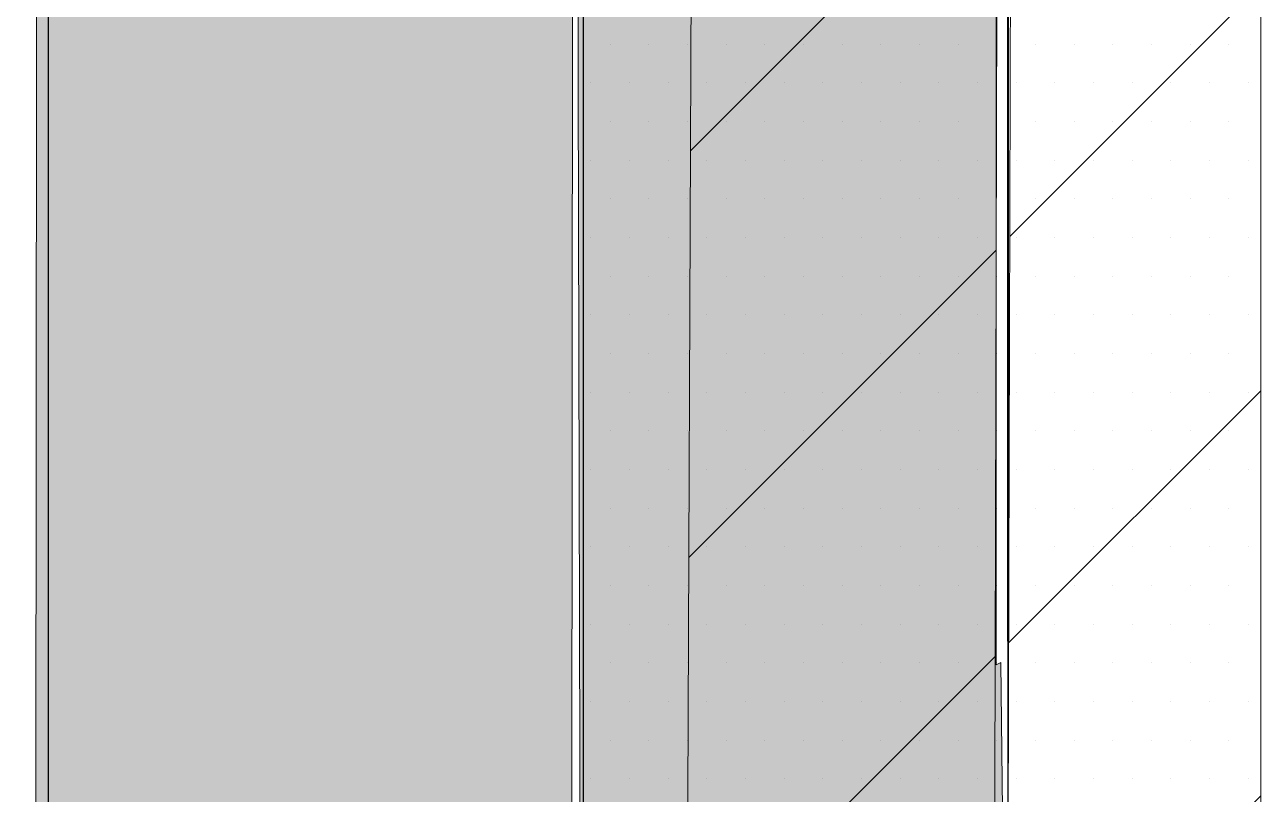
# Model space of a CAD drawing. Extents: x -1279 to 5791, y -3809 to 1769.
# Drawn here: x -668.5 to -625.26, y -2774.89 to -2748.03 of the extents above; entities that cross this region are included whole.
import ezdxf

# ---------------------------------------------------------------- set-up
doc = ezdxf.new("R2010")
doc.units = 0
doc.header["$MEASUREMENT"] = 0
for name, color, linetype, lineweight in [('.ATI-HATCH', 7, 'Continuous', 0), ('G-ANNO-TTLB', 7, 'Continuous', 0), ('Layer 12', 7, 'Continuous', 0), ('TYVEK', 7, 'Continuous', 0)]:
    doc.layers.add(name, color=color, linetype=linetype, lineweight=lineweight)
pattern_1 = [(45, (0, 0), (-7.071067, 7.07107), [])]

# ---------------------------------------------------------------- blocks, each defined once
blk = doc.blocks.new('Block_74')
at = {"layer": '.ATI-HATCH'}
for points, knots in [([(-634.164, -2797.622), (-634.164, -2797.622), (-634.164, -2769.558), (-634.164, -2769.558), (-634.164, -2769.558), (-634.177, -2664.619), (-634.177, -2664.619), (-634.177, -2664.619), (-649.005, -2655.929), (-649.005, -2655.929), (-649.005, -2655.929), (-649.004, -2805.979), (-649.004, -2805.979), (-649.004, -2805.979), (-644.452, -2803.416), (-644.452, -2803.416), (-644.452, -2803.416), (-634.164, -2797.622), (-634.164, -2797.622)], [0, 0, 0, 0, 1, 1, 1, 2, 2, 2, 3, 3, 3, 4, 4, 4, 5, 5, 5, 6, 6, 6, 6]), ([(-622.657, -2792.195), (-622.657, -2792.195), (-624.955, -2790.877), (-624.955, -2790.877), (-624.955, -2790.877), (-624.955, -2670.023), (-624.955, -2670.023), (-624.955, -2670.023), (-634.177, -2664.619), (-634.177, -2664.619), (-634.177, -2664.619), (-634.164, -2769.558), (-634.164, -2769.558), (-634.164, -2769.558), (-634.164, -2797.636), (-634.164, -2797.636)], [0, 0, 0, 0, 1, 1, 1, 2, 2, 2, 3, 3, 3, 4, 4, 4, 5, 5, 5, 5])]:
    blk.add_open_spline(points, degree=3, knots=knots, dxfattribs=at)
at = {"layer": '.ATI-HATCH', "color": 8, "lineweight": 0, "true_color": 0x808080}
for points in [[(-648.056, -2748.709), (-648.056, -2748.709), (-648.056, -2748.709), (-648.056, -2748.709)], [(-646.706, -2748.709), (-646.706, -2748.709), (-646.706, -2748.709), (-646.706, -2748.709)], [(-645.356, -2748.709), (-645.356, -2748.709), (-645.356, -2748.709), (-645.356, -2748.709)], [(-644.006, -2748.709), (-644.006, -2748.709), (-644.006, -2748.709), (-644.006, -2748.709)], [(-642.656, -2748.709), (-642.656, -2748.709), (-642.656, -2748.709), (-642.656, -2748.709)], [(-641.306, -2748.709), (-641.306, -2748.709), (-641.306, -2748.709), (-641.306, -2748.709)], [(-639.956, -2748.709), (-639.956, -2748.709), (-639.956, -2748.709), (-639.956, -2748.709)], [(-638.606, -2748.709), (-638.606, -2748.709), (-638.606, -2748.709), (-638.606, -2748.709)], [(-637.256, -2748.709), (-637.256, -2748.709), (-637.256, -2748.709), (-637.256, -2748.709)], [(-635.906, -2748.709), (-635.906, -2748.709), (-635.906, -2748.709), (-635.906, -2748.709)], [(-634.556, -2748.709), (-634.556, -2748.709), (-634.556, -2748.709), (-634.556, -2748.709)], [(-633.206, -2748.709), (-633.206, -2748.709), (-633.206, -2748.709), (-633.206, -2748.709)], [(-631.856, -2748.709), (-631.856, -2748.709), (-631.856, -2748.709), (-631.856, -2748.709)], [(-630.506, -2748.709), (-630.506, -2748.709), (-630.506, -2748.709), (-630.506, -2748.709)], [(-629.156, -2748.709), (-629.156, -2748.709), (-629.156, -2748.709), (-629.156, -2748.709)], [(-627.806, -2748.709), (-627.806, -2748.709), (-627.806, -2748.709), (-627.806, -2748.709)], [(-626.456, -2748.709), (-626.456, -2748.709), (-626.456, -2748.709), (-626.456, -2748.709)], [(-648.731, -2750.059), (-648.731, -2750.059), (-648.731, -2750.059), (-648.731, -2750.059)], [(-647.381, -2750.059), (-647.381, -2750.059), (-647.381, -2750.059), (-647.381, -2750.059)], [(-646.031, -2750.059), (-646.031, -2750.059), (-646.031, -2750.059), (-646.031, -2750.059)], [(-644.681, -2750.059), (-644.681, -2750.059), (-644.681, -2750.059), (-644.681, -2750.059)], [(-643.331, -2750.059), (-643.331, -2750.059), (-643.331, -2750.059), (-643.331, -2750.059)], [(-641.981, -2750.059), (-641.981, -2750.059), (-641.981, -2750.059), (-641.981, -2750.059)], [(-640.631, -2750.059), (-640.631, -2750.059), (-640.631, -2750.059), (-640.631, -2750.059)], [(-639.281, -2750.059), (-639.281, -2750.059), (-639.281, -2750.059), (-639.281, -2750.059)], [(-637.931, -2750.059), (-637.931, -2750.059), (-637.931, -2750.059), (-637.931, -2750.059)], [(-636.581, -2750.059), (-636.581, -2750.059), (-636.581, -2750.059), (-636.581, -2750.059)], [(-635.231, -2750.059), (-635.231, -2750.059), (-635.231, -2750.059), (-635.231, -2750.059)], [(-633.881, -2750.059), (-633.881, -2750.059), (-633.881, -2750.059), (-633.881, -2750.059)], [(-632.531, -2750.059), (-632.531, -2750.059), (-632.531, -2750.059), (-632.531, -2750.059)], [(-631.181, -2750.059), (-631.181, -2750.059), (-631.181, -2750.059), (-631.181, -2750.059)], [(-629.831, -2750.059), (-629.831, -2750.059), (-629.831, -2750.059), (-629.831, -2750.059)], [(-628.481, -2750.059), (-628.481, -2750.059), (-628.481, -2750.059), (-628.481, -2750.059)], [(-627.131, -2750.059), (-627.131, -2750.059), (-627.131, -2750.059), (-627.131, -2750.059)], [(-625.781, -2750.059), (-625.781, -2750.059), (-625.781, -2750.059), (-625.781, -2750.059)], [(-648.056, -2751.409), (-648.056, -2751.409), (-648.056, -2751.409), (-648.056, -2751.409)], [(-646.706, -2751.409), (-646.706, -2751.409), (-646.706, -2751.409), (-646.706, -2751.409)], [(-645.356, -2751.409), (-645.356, -2751.409), (-645.356, -2751.409), (-645.356, -2751.409)], [(-644.006, -2751.409), (-644.006, -2751.409), (-644.006, -2751.409), (-644.006, -2751.409)], [(-642.656, -2751.409), (-642.656, -2751.409), (-642.656, -2751.409), (-642.656, -2751.409)], [(-641.306, -2751.409), (-641.306, -2751.409), (-641.306, -2751.409), (-641.306, -2751.409)], [(-639.956, -2751.409), (-639.956, -2751.409), (-639.956, -2751.409), (-639.956, -2751.409)], [(-638.606, -2751.409), (-638.606, -2751.409), (-638.606, -2751.409), (-638.606, -2751.409)], [(-637.256, -2751.409), (-637.256, -2751.409), (-637.256, -2751.409), (-637.256, -2751.409)], [(-635.906, -2751.409), (-635.906, -2751.409), (-635.906, -2751.409), (-635.906, -2751.409)], [(-634.556, -2751.409), (-634.556, -2751.409), (-634.556, -2751.409), (-634.556, -2751.409)], [(-633.206, -2751.409), (-633.206, -2751.409), (-633.206, -2751.409), (-633.206, -2751.409)], [(-631.856, -2751.409), (-631.856, -2751.409), (-631.856, -2751.409), (-631.856, -2751.409)], [(-630.506, -2751.409), (-630.506, -2751.409), (-630.506, -2751.409), (-630.506, -2751.409)], [(-629.156, -2751.409), (-629.156, -2751.409), (-629.156, -2751.409), (-629.156, -2751.409)], [(-627.806, -2751.409), (-627.806, -2751.409), (-627.806, -2751.409), (-627.806, -2751.409)], [(-626.456, -2751.409), (-626.456, -2751.409), (-626.456, -2751.409), (-626.456, -2751.409)], [(-648.731, -2752.759), (-648.731, -2752.759), (-648.731, -2752.759), (-648.731, -2752.759)], [(-647.381, -2752.759), (-647.381, -2752.759), (-647.381, -2752.759), (-647.381, -2752.759)], [(-646.031, -2752.759), (-646.031, -2752.759), (-646.031, -2752.759), (-646.031, -2752.759)], [(-644.681, -2752.759), (-644.681, -2752.759), (-644.681, -2752.759), (-644.681, -2752.759)], [(-643.331, -2752.759), (-643.331, -2752.759), (-643.331, -2752.759), (-643.331, -2752.759)], [(-641.981, -2752.759), (-641.981, -2752.759), (-641.981, -2752.759), (-641.981, -2752.759)], [(-640.631, -2752.759), (-640.631, -2752.759), (-640.631, -2752.759), (-640.631, -2752.759)], [(-639.281, -2752.759), (-639.281, -2752.759), (-639.281, -2752.759), (-639.281, -2752.759)], [(-637.931, -2752.759), (-637.931, -2752.759), (-637.931, -2752.759), (-637.931, -2752.759)], [(-636.581, -2752.759), (-636.581, -2752.759), (-636.581, -2752.759), (-636.581, -2752.759)], [(-635.231, -2752.759), (-635.231, -2752.759), (-635.231, -2752.759), (-635.231, -2752.759)], [(-633.881, -2752.759), (-633.881, -2752.759), (-633.881, -2752.759), (-633.881, -2752.759)], [(-632.531, -2752.759), (-632.531, -2752.759), (-632.531, -2752.759), (-632.531, -2752.759)], [(-631.181, -2752.759), (-631.181, -2752.759), (-631.181, -2752.759), (-631.181, -2752.759)], [(-629.831, -2752.759), (-629.831, -2752.759), (-629.831, -2752.759), (-629.831, -2752.759)], [(-628.481, -2752.759), (-628.481, -2752.759), (-628.481, -2752.759), (-628.481, -2752.759)], [(-627.131, -2752.759), (-627.131, -2752.759), (-627.131, -2752.759), (-627.131, -2752.759)], [(-625.781, -2752.759), (-625.781, -2752.759), (-625.781, -2752.759), (-625.781, -2752.759)], [(-648.056, -2754.109), (-648.056, -2754.109), (-648.056, -2754.109), (-648.056, -2754.109)], [(-646.706, -2754.109), (-646.706, -2754.109), (-646.706, -2754.109), (-646.706, -2754.109)], [(-645.356, -2754.109), (-645.356, -2754.109), (-645.356, -2754.109), (-645.356, -2754.109)], [(-644.006, -2754.109), (-644.006, -2754.109), (-644.006, -2754.109), (-644.006, -2754.109)], [(-642.656, -2754.109), (-642.656, -2754.109), (-642.656, -2754.109), (-642.656, -2754.109)], [(-641.306, -2754.109), (-641.306, -2754.109), (-641.306, -2754.109), (-641.306, -2754.109)], [(-639.956, -2754.109), (-639.956, -2754.109), (-639.956, -2754.109), (-639.956, -2754.109)], [(-638.606, -2754.109), (-638.606, -2754.109), (-638.606, -2754.109), (-638.606, -2754.109)], [(-637.256, -2754.109), (-637.256, -2754.109), (-637.256, -2754.109), (-637.256, -2754.109)], [(-635.906, -2754.109), (-635.906, -2754.109), (-635.906, -2754.109), (-635.906, -2754.109)], [(-634.556, -2754.109), (-634.556, -2754.109), (-634.556, -2754.109), (-634.556, -2754.109)], [(-633.206, -2754.109), (-633.206, -2754.109), (-633.206, -2754.109), (-633.206, -2754.109)], [(-631.856, -2754.109), (-631.856, -2754.109), (-631.856, -2754.109), (-631.856, -2754.109)], [(-630.506, -2754.109), (-630.506, -2754.109), (-630.506, -2754.109), (-630.506, -2754.109)], [(-629.156, -2754.109), (-629.156, -2754.109), (-629.156, -2754.109), (-629.156, -2754.109)], [(-627.806, -2754.109), (-627.806, -2754.109), (-627.806, -2754.109), (-627.806, -2754.109)], [(-626.456, -2754.109), (-626.456, -2754.109), (-626.456, -2754.109), (-626.456, -2754.109)], [(-648.731, -2755.459), (-648.731, -2755.459), (-648.731, -2755.459), (-648.731, -2755.459)], [(-647.381, -2755.459), (-647.381, -2755.459), (-647.381, -2755.459), (-647.381, -2755.459)], [(-646.031, -2755.459), (-646.031, -2755.459), (-646.031, -2755.459), (-646.031, -2755.459)], [(-644.681, -2755.459), (-644.681, -2755.459), (-644.681, -2755.459), (-644.681, -2755.459)], [(-643.331, -2755.459), (-643.331, -2755.459), (-643.331, -2755.459), (-643.331, -2755.459)], [(-641.981, -2755.459), (-641.981, -2755.459), (-641.981, -2755.459), (-641.981, -2755.459)], [(-640.631, -2755.459), (-640.631, -2755.459), (-640.631, -2755.459), (-640.631, -2755.459)], [(-639.281, -2755.459), (-639.281, -2755.459), (-639.281, -2755.459), (-639.281, -2755.459)], [(-637.931, -2755.459), (-637.931, -2755.459), (-637.931, -2755.459), (-637.931, -2755.459)], [(-636.581, -2755.459), (-636.581, -2755.459), (-636.581, -2755.459), (-636.581, -2755.459)], [(-635.231, -2755.459), (-635.231, -2755.459), (-635.231, -2755.459), (-635.231, -2755.459)], [(-633.881, -2755.459), (-633.881, -2755.459), (-633.881, -2755.459), (-633.881, -2755.459)], [(-632.531, -2755.459), (-632.531, -2755.459), (-632.531, -2755.459), (-632.531, -2755.459)], [(-631.181, -2755.459), (-631.181, -2755.459), (-631.181, -2755.459), (-631.181, -2755.459)], [(-629.831, -2755.459), (-629.831, -2755.459), (-629.831, -2755.459), (-629.831, -2755.459)], [(-628.481, -2755.459), (-628.481, -2755.459), (-628.481, -2755.459), (-628.481, -2755.459)], [(-627.131, -2755.459), (-627.131, -2755.459), (-627.131, -2755.459), (-627.131, -2755.459)], [(-625.781, -2755.459), (-625.781, -2755.459), (-625.781, -2755.459), (-625.781, -2755.459)], [(-648.056, -2756.809), (-648.056, -2756.809), (-648.056, -2756.809), (-648.056, -2756.809)], [(-646.706, -2756.809), (-646.706, -2756.809), (-646.706, -2756.809), (-646.706, -2756.809)], [(-645.356, -2756.809), (-645.356, -2756.809), (-645.356, -2756.809), (-645.356, -2756.809)], [(-644.006, -2756.809), (-644.006, -2756.809), (-644.006, -2756.809), (-644.006, -2756.809)], [(-642.656, -2756.809), (-642.656, -2756.809), (-642.656, -2756.809), (-642.656, -2756.809)], [(-641.306, -2756.809), (-641.306, -2756.809), (-641.306, -2756.809), (-641.306, -2756.809)], [(-639.956, -2756.809), (-639.956, -2756.809), (-639.956, -2756.809), (-639.956, -2756.809)], [(-638.606, -2756.809), (-638.606, -2756.809), (-638.606, -2756.809), (-638.606, -2756.809)], [(-637.256, -2756.809), (-637.256, -2756.809), (-637.256, -2756.809), (-637.256, -2756.809)], [(-635.906, -2756.809), (-635.906, -2756.809), (-635.906, -2756.809), (-635.906, -2756.809)], [(-634.556, -2756.809), (-634.556, -2756.809), (-634.556, -2756.809), (-634.556, -2756.809)], [(-633.206, -2756.809), (-633.206, -2756.809), (-633.206, -2756.809), (-633.206, -2756.809)], [(-631.856, -2756.809), (-631.856, -2756.809), (-631.856, -2756.809), (-631.856, -2756.809)], [(-630.506, -2756.809), (-630.506, -2756.809), (-630.506, -2756.809), (-630.506, -2756.809)], [(-629.156, -2756.809), (-629.156, -2756.809), (-629.156, -2756.809), (-629.156, -2756.809)], [(-627.806, -2756.809), (-627.806, -2756.809), (-627.806, -2756.809), (-627.806, -2756.809)], [(-626.456, -2756.809), (-626.456, -2756.809), (-626.456, -2756.809), (-626.456, -2756.809)], [(-648.731, -2758.159), (-648.731, -2758.159), (-648.731, -2758.159), (-648.731, -2758.159)], [(-647.381, -2758.159), (-647.381, -2758.159), (-647.381, -2758.159), (-647.381, -2758.159)], [(-646.031, -2758.159), (-646.031, -2758.159), (-646.031, -2758.159), (-646.031, -2758.159)], [(-644.681, -2758.159), (-644.681, -2758.159), (-644.681, -2758.159), (-644.681, -2758.159)], [(-643.331, -2758.159), (-643.331, -2758.159), (-643.331, -2758.159), (-643.331, -2758.159)], [(-641.981, -2758.159), (-641.981, -2758.159), (-641.981, -2758.159), (-641.981, -2758.159)], [(-640.631, -2758.159), (-640.631, -2758.159), (-640.631, -2758.159), (-640.631, -2758.159)], [(-639.281, -2758.159), (-639.281, -2758.159), (-639.281, -2758.159), (-639.281, -2758.159)], [(-637.931, -2758.159), (-637.931, -2758.159), (-637.931, -2758.159), (-637.931, -2758.159)], [(-636.581, -2758.159), (-636.581, -2758.159), (-636.581, -2758.159), (-636.581, -2758.159)], [(-635.231, -2758.159), (-635.231, -2758.159), (-635.231, -2758.159), (-635.231, -2758.159)], [(-633.881, -2758.159), (-633.881, -2758.159), (-633.881, -2758.159), (-633.881, -2758.159)], [(-632.531, -2758.159), (-632.531, -2758.159), (-632.531, -2758.159), (-632.531, -2758.159)], [(-631.181, -2758.159), (-631.181, -2758.159), (-631.181, -2758.159), (-631.181, -2758.159)], [(-629.831, -2758.159), (-629.831, -2758.159), (-629.831, -2758.159), (-629.831, -2758.159)], [(-628.481, -2758.159), (-628.481, -2758.159), (-628.481, -2758.159), (-628.481, -2758.159)], [(-627.131, -2758.159), (-627.131, -2758.159), (-627.131, -2758.159), (-627.131, -2758.159)], [(-625.781, -2758.159), (-625.781, -2758.159), (-625.781, -2758.159), (-625.781, -2758.159)], [(-648.056, -2759.509), (-648.056, -2759.509), (-648.056, -2759.509), (-648.056, -2759.509)], [(-646.706, -2759.509), (-646.706, -2759.509), (-646.706, -2759.509), (-646.706, -2759.509)], [(-645.356, -2759.509), (-645.356, -2759.509), (-645.356, -2759.509), (-645.356, -2759.509)], [(-644.006, -2759.509), (-644.006, -2759.509), (-644.006, -2759.509), (-644.006, -2759.509)], [(-642.656, -2759.509), (-642.656, -2759.509), (-642.656, -2759.509), (-642.656, -2759.509)], [(-641.306, -2759.509), (-641.306, -2759.509), (-641.306, -2759.509), (-641.306, -2759.509)], [(-639.956, -2759.509), (-639.956, -2759.509), (-639.956, -2759.509), (-639.956, -2759.509)], [(-638.606, -2759.509), (-638.606, -2759.509), (-638.606, -2759.509), (-638.606, -2759.509)], [(-637.256, -2759.509), (-637.256, -2759.509), (-637.256, -2759.509), (-637.256, -2759.509)], [(-635.906, -2759.509), (-635.906, -2759.509), (-635.906, -2759.509), (-635.906, -2759.509)], [(-634.556, -2759.509), (-634.556, -2759.509), (-634.556, -2759.509), (-634.556, -2759.509)], [(-633.206, -2759.509), (-633.206, -2759.509), (-633.206, -2759.509), (-633.206, -2759.509)], [(-631.856, -2759.509), (-631.856, -2759.509), (-631.856, -2759.509), (-631.856, -2759.509)], [(-630.506, -2759.509), (-630.506, -2759.509), (-630.506, -2759.509), (-630.506, -2759.509)], [(-629.156, -2759.509), (-629.156, -2759.509), (-629.156, -2759.509), (-629.156, -2759.509)], [(-627.806, -2759.509), (-627.806, -2759.509), (-627.806, -2759.509), (-627.806, -2759.509)], [(-626.456, -2759.509), (-626.456, -2759.509), (-626.456, -2759.509), (-626.456, -2759.509)], [(-648.731, -2760.859), (-648.731, -2760.859), (-648.731, -2760.859), (-648.731, -2760.859)], [(-647.381, -2760.859), (-647.381, -2760.859), (-647.381, -2760.859), (-647.381, -2760.859)], [(-646.031, -2760.859), (-646.031, -2760.859), (-646.031, -2760.859), (-646.031, -2760.859)], [(-644.681, -2760.859), (-644.681, -2760.859), (-644.681, -2760.859), (-644.681, -2760.859)], [(-643.331, -2760.859), (-643.331, -2760.859), (-643.331, -2760.859), (-643.331, -2760.859)], [(-641.981, -2760.859), (-641.981, -2760.859), (-641.981, -2760.859), (-641.981, -2760.859)], [(-640.631, -2760.859), (-640.631, -2760.859), (-640.631, -2760.859), (-640.631, -2760.859)], [(-639.281, -2760.859), (-639.281, -2760.859), (-639.281, -2760.859), (-639.281, -2760.859)], [(-637.931, -2760.859), (-637.931, -2760.859), (-637.931, -2760.859), (-637.931, -2760.859)], [(-636.581, -2760.859), (-636.581, -2760.859), (-636.581, -2760.859), (-636.581, -2760.859)], [(-635.231, -2760.859), (-635.231, -2760.859), (-635.231, -2760.859), (-635.231, -2760.859)], [(-633.881, -2760.859), (-633.881, -2760.859), (-633.881, -2760.859), (-633.881, -2760.859)], [(-632.531, -2760.859), (-632.531, -2760.859), (-632.531, -2760.859), (-632.531, -2760.859)], [(-631.181, -2760.859), (-631.181, -2760.859), (-631.181, -2760.859), (-631.181, -2760.859)], [(-629.831, -2760.859), (-629.831, -2760.859), (-629.831, -2760.859), (-629.831, -2760.859)], [(-628.481, -2760.859), (-628.481, -2760.859), (-628.481, -2760.859), (-628.481, -2760.859)], [(-627.131, -2760.859), (-627.131, -2760.859), (-627.131, -2760.859), (-627.131, -2760.859)], [(-625.781, -2760.859), (-625.781, -2760.859), (-625.781, -2760.859), (-625.781, -2760.859)], [(-648.056, -2762.209), (-648.056, -2762.209), (-648.056, -2762.209), (-648.056, -2762.209)], [(-646.706, -2762.209), (-646.706, -2762.209), (-646.706, -2762.209), (-646.706, -2762.209)], [(-645.356, -2762.209), (-645.356, -2762.209), (-645.356, -2762.209), (-645.356, -2762.209)], [(-644.006, -2762.209), (-644.006, -2762.209), (-644.006, -2762.209), (-644.006, -2762.209)], [(-642.656, -2762.209), (-642.656, -2762.209), (-642.656, -2762.209), (-642.656, -2762.209)], [(-641.306, -2762.209), (-641.306, -2762.209), (-641.306, -2762.209), (-641.306, -2762.209)], [(-639.956, -2762.209), (-639.956, -2762.209), (-639.956, -2762.209), (-639.956, -2762.209)], [(-638.606, -2762.209), (-638.606, -2762.209), (-638.606, -2762.209), (-638.606, -2762.209)], [(-637.256, -2762.209), (-637.256, -2762.209), (-637.256, -2762.209), (-637.256, -2762.209)], [(-635.906, -2762.209), (-635.906, -2762.209), (-635.906, -2762.209), (-635.906, -2762.209)], [(-634.556, -2762.209), (-634.556, -2762.209), (-634.556, -2762.209), (-634.556, -2762.209)], [(-633.206, -2762.209), (-633.206, -2762.209), (-633.206, -2762.209), (-633.206, -2762.209)], [(-631.856, -2762.209), (-631.856, -2762.209), (-631.856, -2762.209), (-631.856, -2762.209)], [(-630.506, -2762.209), (-630.506, -2762.209), (-630.506, -2762.209), (-630.506, -2762.209)], [(-629.156, -2762.209), (-629.156, -2762.209), (-629.156, -2762.209), (-629.156, -2762.209)], [(-627.806, -2762.209), (-627.806, -2762.209), (-627.806, -2762.209), (-627.806, -2762.209)], [(-626.456, -2762.209), (-626.456, -2762.209), (-626.456, -2762.209), (-626.456, -2762.209)], [(-648.731, -2763.559), (-648.731, -2763.559), (-648.731, -2763.559), (-648.731, -2763.559)], [(-647.381, -2763.559), (-647.381, -2763.559), (-647.381, -2763.559), (-647.381, -2763.559)], [(-646.031, -2763.559), (-646.031, -2763.559), (-646.031, -2763.559), (-646.031, -2763.559)], [(-644.681, -2763.559), (-644.681, -2763.559), (-644.681, -2763.559), (-644.681, -2763.559)], [(-643.331, -2763.559), (-643.331, -2763.559), (-643.331, -2763.559), (-643.331, -2763.559)], [(-641.981, -2763.559), (-641.981, -2763.559), (-641.981, -2763.559), (-641.981, -2763.559)], [(-640.631, -2763.559), (-640.631, -2763.559), (-640.631, -2763.559), (-640.631, -2763.559)], [(-639.281, -2763.559), (-639.281, -2763.559), (-639.281, -2763.559), (-639.281, -2763.559)], [(-637.931, -2763.559), (-637.931, -2763.559), (-637.931, -2763.559), (-637.931, -2763.559)], [(-636.581, -2763.559), (-636.581, -2763.559), (-636.581, -2763.559), (-636.581, -2763.559)], [(-635.231, -2763.559), (-635.231, -2763.559), (-635.231, -2763.559), (-635.231, -2763.559)], [(-633.881, -2763.559), (-633.881, -2763.559), (-633.881, -2763.559), (-633.881, -2763.559)], [(-632.531, -2763.559), (-632.531, -2763.559), (-632.531, -2763.559), (-632.531, -2763.559)], [(-631.181, -2763.559), (-631.181, -2763.559), (-631.181, -2763.559), (-631.181, -2763.559)], [(-629.831, -2763.559), (-629.831, -2763.559), (-629.831, -2763.559), (-629.831, -2763.559)], [(-628.481, -2763.559), (-628.481, -2763.559), (-628.481, -2763.559), (-628.481, -2763.559)], [(-627.131, -2763.559), (-627.131, -2763.559), (-627.131, -2763.559), (-627.131, -2763.559)], [(-625.781, -2763.559), (-625.781, -2763.559), (-625.781, -2763.559), (-625.781, -2763.559)], [(-648.056, -2764.909), (-648.056, -2764.909), (-648.056, -2764.909), (-648.056, -2764.909)], [(-646.706, -2764.909), (-646.706, -2764.909), (-646.706, -2764.909), (-646.706, -2764.909)], [(-645.356, -2764.909), (-645.356, -2764.909), (-645.356, -2764.909), (-645.356, -2764.909)], [(-644.006, -2764.909), (-644.006, -2764.909), (-644.006, -2764.909), (-644.006, -2764.909)], [(-642.656, -2764.909), (-642.656, -2764.909), (-642.656, -2764.909), (-642.656, -2764.909)], [(-641.306, -2764.909), (-641.306, -2764.909), (-641.306, -2764.909), (-641.306, -2764.909)], [(-639.956, -2764.909), (-639.956, -2764.909), (-639.956, -2764.909), (-639.956, -2764.909)], [(-638.606, -2764.909), (-638.606, -2764.909), (-638.606, -2764.909), (-638.606, -2764.909)], [(-637.256, -2764.909), (-637.256, -2764.909), (-637.256, -2764.909), (-637.256, -2764.909)], [(-635.906, -2764.909), (-635.906, -2764.909), (-635.906, -2764.909), (-635.906, -2764.909)], [(-634.556, -2764.909), (-634.556, -2764.909), (-634.556, -2764.909), (-634.556, -2764.909)], [(-633.206, -2764.909), (-633.206, -2764.909), (-633.206, -2764.909), (-633.206, -2764.909)], [(-631.856, -2764.909), (-631.856, -2764.909), (-631.856, -2764.909), (-631.856, -2764.909)], [(-630.506, -2764.909), (-630.506, -2764.909), (-630.506, -2764.909), (-630.506, -2764.909)], [(-629.156, -2764.909), (-629.156, -2764.909), (-629.156, -2764.909), (-629.156, -2764.909)], [(-627.806, -2764.909), (-627.806, -2764.909), (-627.806, -2764.909), (-627.806, -2764.909)], [(-626.456, -2764.909), (-626.456, -2764.909), (-626.456, -2764.909), (-626.456, -2764.909)], [(-648.731, -2766.259), (-648.731, -2766.259), (-648.731, -2766.259), (-648.731, -2766.259)], [(-647.381, -2766.259), (-647.381, -2766.259), (-647.381, -2766.259), (-647.381, -2766.259)], [(-646.031, -2766.259), (-646.031, -2766.259), (-646.031, -2766.259), (-646.031, -2766.259)], [(-644.681, -2766.259), (-644.681, -2766.259), (-644.681, -2766.259), (-644.681, -2766.259)], [(-643.331, -2766.259), (-643.331, -2766.259), (-643.331, -2766.259), (-643.331, -2766.259)], [(-641.981, -2766.259), (-641.981, -2766.259), (-641.981, -2766.259), (-641.981, -2766.259)], [(-640.631, -2766.259), (-640.631, -2766.259), (-640.631, -2766.259), (-640.631, -2766.259)], [(-639.281, -2766.259), (-639.281, -2766.259), (-639.281, -2766.259), (-639.281, -2766.259)], [(-637.931, -2766.259), (-637.931, -2766.259), (-637.931, -2766.259), (-637.931, -2766.259)], [(-636.581, -2766.259), (-636.581, -2766.259), (-636.581, -2766.259), (-636.581, -2766.259)], [(-635.231, -2766.259), (-635.231, -2766.259), (-635.231, -2766.259), (-635.231, -2766.259)], [(-633.881, -2766.259), (-633.881, -2766.259), (-633.881, -2766.259), (-633.881, -2766.259)], [(-632.531, -2766.259), (-632.531, -2766.259), (-632.531, -2766.259), (-632.531, -2766.259)], [(-631.181, -2766.259), (-631.181, -2766.259), (-631.181, -2766.259), (-631.181, -2766.259)], [(-629.831, -2766.259), (-629.831, -2766.259), (-629.831, -2766.259), (-629.831, -2766.259)], [(-628.481, -2766.259), (-628.481, -2766.259), (-628.481, -2766.259), (-628.481, -2766.259)], [(-627.131, -2766.259), (-627.131, -2766.259), (-627.131, -2766.259), (-627.131, -2766.259)], [(-625.781, -2766.259), (-625.781, -2766.259), (-625.781, -2766.259), (-625.781, -2766.259)], [(-648.056, -2767.609), (-648.056, -2767.609), (-648.056, -2767.609), (-648.056, -2767.609)], [(-646.706, -2767.609), (-646.706, -2767.609), (-646.706, -2767.609), (-646.706, -2767.609)], [(-645.356, -2767.609), (-645.356, -2767.609), (-645.356, -2767.609), (-645.356, -2767.609)], [(-644.006, -2767.609), (-644.006, -2767.609), (-644.006, -2767.609), (-644.006, -2767.609)], [(-642.656, -2767.609), (-642.656, -2767.609), (-642.656, -2767.609), (-642.656, -2767.609)], [(-641.306, -2767.609), (-641.306, -2767.609), (-641.306, -2767.609), (-641.306, -2767.609)], [(-639.956, -2767.609), (-639.956, -2767.609), (-639.956, -2767.609), (-639.956, -2767.609)], [(-638.606, -2767.609), (-638.606, -2767.609), (-638.606, -2767.609), (-638.606, -2767.609)], [(-637.256, -2767.609), (-637.256, -2767.609), (-637.256, -2767.609), (-637.256, -2767.609)], [(-635.906, -2767.609), (-635.906, -2767.609), (-635.906, -2767.609), (-635.906, -2767.609)], [(-634.556, -2767.609), (-634.556, -2767.609), (-634.556, -2767.609), (-634.556, -2767.609)], [(-633.206, -2767.609), (-633.206, -2767.609), (-633.206, -2767.609), (-633.206, -2767.609)], [(-631.856, -2767.609), (-631.856, -2767.609), (-631.856, -2767.609), (-631.856, -2767.609)], [(-630.506, -2767.609), (-630.506, -2767.609), (-630.506, -2767.609), (-630.506, -2767.609)], [(-629.156, -2767.609), (-629.156, -2767.609), (-629.156, -2767.609), (-629.156, -2767.609)], [(-627.806, -2767.609), (-627.806, -2767.609), (-627.806, -2767.609), (-627.806, -2767.609)], [(-626.456, -2767.609), (-626.456, -2767.609), (-626.456, -2767.609), (-626.456, -2767.609)], [(-648.731, -2768.959), (-648.731, -2768.959), (-648.731, -2768.959), (-648.731, -2768.959)], [(-647.381, -2768.959), (-647.381, -2768.959), (-647.381, -2768.959), (-647.381, -2768.959)], [(-646.031, -2768.959), (-646.031, -2768.959), (-646.031, -2768.959), (-646.031, -2768.959)], [(-644.681, -2768.959), (-644.681, -2768.959), (-644.681, -2768.959), (-644.681, -2768.959)], [(-643.331, -2768.959), (-643.331, -2768.959), (-643.331, -2768.959), (-643.331, -2768.959)], [(-641.981, -2768.959), (-641.981, -2768.959), (-641.981, -2768.959), (-641.981, -2768.959)], [(-640.631, -2768.959), (-640.631, -2768.959), (-640.631, -2768.959), (-640.631, -2768.959)], [(-639.281, -2768.959), (-639.281, -2768.959), (-639.281, -2768.959), (-639.281, -2768.959)], [(-637.931, -2768.959), (-637.931, -2768.959), (-637.931, -2768.959), (-637.931, -2768.959)], [(-636.581, -2768.959), (-636.581, -2768.959), (-636.581, -2768.959), (-636.581, -2768.959)], [(-635.231, -2768.959), (-635.231, -2768.959), (-635.231, -2768.959), (-635.231, -2768.959)], [(-633.881, -2768.959), (-633.881, -2768.959), (-633.881, -2768.959), (-633.881, -2768.959)], [(-632.531, -2768.959), (-632.531, -2768.959), (-632.531, -2768.959), (-632.531, -2768.959)], [(-631.181, -2768.959), (-631.181, -2768.959), (-631.181, -2768.959), (-631.181, -2768.959)], [(-629.831, -2768.959), (-629.831, -2768.959), (-629.831, -2768.959), (-629.831, -2768.959)], [(-628.481, -2768.959), (-628.481, -2768.959), (-628.481, -2768.959), (-628.481, -2768.959)], [(-627.131, -2768.959), (-627.131, -2768.959), (-627.131, -2768.959), (-627.131, -2768.959)], [(-625.781, -2768.959), (-625.781, -2768.959), (-625.781, -2768.959), (-625.781, -2768.959)], [(-648.056, -2770.309), (-648.056, -2770.309), (-648.056, -2770.309), (-648.056, -2770.309)], [(-646.706, -2770.309), (-646.706, -2770.309), (-646.706, -2770.309), (-646.706, -2770.309)], [(-645.356, -2770.309), (-645.356, -2770.309), (-645.356, -2770.309), (-645.356, -2770.309)], [(-644.006, -2770.309), (-644.006, -2770.309), (-644.006, -2770.309), (-644.006, -2770.309)], [(-642.656, -2770.309), (-642.656, -2770.309), (-642.656, -2770.309), (-642.656, -2770.309)], [(-641.306, -2770.309), (-641.306, -2770.309), (-641.306, -2770.309), (-641.306, -2770.309)], [(-639.956, -2770.309), (-639.956, -2770.309), (-639.956, -2770.309), (-639.956, -2770.309)], [(-638.606, -2770.309), (-638.606, -2770.309), (-638.606, -2770.309), (-638.606, -2770.309)], [(-637.256, -2770.309), (-637.256, -2770.309), (-637.256, -2770.309), (-637.256, -2770.309)], [(-635.906, -2770.309), (-635.906, -2770.309), (-635.906, -2770.309), (-635.906, -2770.309)], [(-634.556, -2770.309), (-634.556, -2770.309), (-634.556, -2770.309), (-634.556, -2770.309)], [(-633.206, -2770.309), (-633.206, -2770.309), (-633.206, -2770.309), (-633.206, -2770.309)], [(-631.856, -2770.309), (-631.856, -2770.309), (-631.856, -2770.309), (-631.856, -2770.309)], [(-630.506, -2770.309), (-630.506, -2770.309), (-630.506, -2770.309), (-630.506, -2770.309)], [(-629.156, -2770.309), (-629.156, -2770.309), (-629.156, -2770.309), (-629.156, -2770.309)], [(-627.806, -2770.309), (-627.806, -2770.309), (-627.806, -2770.309), (-627.806, -2770.309)], [(-626.456, -2770.309), (-626.456, -2770.309), (-626.456, -2770.309), (-626.456, -2770.309)], [(-648.731, -2771.659), (-648.731, -2771.659), (-648.731, -2771.659), (-648.731, -2771.659)], [(-647.381, -2771.659), (-647.381, -2771.659), (-647.381, -2771.659), (-647.381, -2771.659)], [(-646.031, -2771.659), (-646.031, -2771.659), (-646.031, -2771.659), (-646.031, -2771.659)], [(-644.681, -2771.659), (-644.681, -2771.659), (-644.681, -2771.659), (-644.681, -2771.659)], [(-643.331, -2771.659), (-643.331, -2771.659), (-643.331, -2771.659), (-643.331, -2771.659)], [(-641.981, -2771.659), (-641.981, -2771.659), (-641.981, -2771.659), (-641.981, -2771.659)], [(-640.631, -2771.659), (-640.631, -2771.659), (-640.631, -2771.659), (-640.631, -2771.659)], [(-639.281, -2771.659), (-639.281, -2771.659), (-639.281, -2771.659), (-639.281, -2771.659)], [(-637.931, -2771.659), (-637.931, -2771.659), (-637.931, -2771.659), (-637.931, -2771.659)], [(-636.581, -2771.659), (-636.581, -2771.659), (-636.581, -2771.659), (-636.581, -2771.659)], [(-635.231, -2771.659), (-635.231, -2771.659), (-635.231, -2771.659), (-635.231, -2771.659)], [(-633.881, -2771.659), (-633.881, -2771.659), (-633.881, -2771.659), (-633.881, -2771.659)], [(-632.531, -2771.659), (-632.531, -2771.659), (-632.531, -2771.659), (-632.531, -2771.659)], [(-631.181, -2771.659), (-631.181, -2771.659), (-631.181, -2771.659), (-631.181, -2771.659)], [(-629.831, -2771.659), (-629.831, -2771.659), (-629.831, -2771.659), (-629.831, -2771.659)], [(-628.481, -2771.659), (-628.481, -2771.659), (-628.481, -2771.659), (-628.481, -2771.659)], [(-627.131, -2771.659), (-627.131, -2771.659), (-627.131, -2771.659), (-627.131, -2771.659)], [(-625.781, -2771.659), (-625.781, -2771.659), (-625.781, -2771.659), (-625.781, -2771.659)], [(-648.056, -2773.009), (-648.056, -2773.009), (-648.056, -2773.009), (-648.056, -2773.009)], [(-646.706, -2773.009), (-646.706, -2773.009), (-646.706, -2773.009), (-646.706, -2773.009)], [(-645.356, -2773.009), (-645.356, -2773.009), (-645.356, -2773.009), (-645.356, -2773.009)], [(-644.006, -2773.009), (-644.006, -2773.009), (-644.006, -2773.009), (-644.006, -2773.009)], [(-642.656, -2773.009), (-642.656, -2773.009), (-642.656, -2773.009), (-642.656, -2773.009)], [(-641.306, -2773.009), (-641.306, -2773.009), (-641.306, -2773.009), (-641.306, -2773.009)], [(-639.956, -2773.009), (-639.956, -2773.009), (-639.956, -2773.009), (-639.956, -2773.009)], [(-638.606, -2773.009), (-638.606, -2773.009), (-638.606, -2773.009), (-638.606, -2773.009)], [(-637.256, -2773.009), (-637.256, -2773.009), (-637.256, -2773.009), (-637.256, -2773.009)], [(-635.906, -2773.009), (-635.906, -2773.009), (-635.906, -2773.009), (-635.906, -2773.009)], [(-634.556, -2773.009), (-634.556, -2773.009), (-634.556, -2773.009), (-634.556, -2773.009)], [(-633.206, -2773.009), (-633.206, -2773.009), (-633.206, -2773.009), (-633.206, -2773.009)], [(-631.856, -2773.009), (-631.856, -2773.009), (-631.856, -2773.009), (-631.856, -2773.009)], [(-630.506, -2773.009), (-630.506, -2773.009), (-630.506, -2773.009), (-630.506, -2773.009)], [(-629.156, -2773.009), (-629.156, -2773.009), (-629.156, -2773.009), (-629.156, -2773.009)], [(-627.806, -2773.009), (-627.806, -2773.009), (-627.806, -2773.009), (-627.806, -2773.009)], [(-626.456, -2773.009), (-626.456, -2773.009), (-626.456, -2773.009), (-626.456, -2773.009)], [(-648.731, -2774.359), (-648.731, -2774.359), (-648.731, -2774.359), (-648.731, -2774.359)], [(-647.381, -2774.359), (-647.381, -2774.359), (-647.381, -2774.359), (-647.381, -2774.359)], [(-646.031, -2774.359), (-646.031, -2774.359), (-646.031, -2774.359), (-646.031, -2774.359)], [(-644.681, -2774.359), (-644.681, -2774.359), (-644.681, -2774.359), (-644.681, -2774.359)], [(-643.331, -2774.359), (-643.331, -2774.359), (-643.331, -2774.359), (-643.331, -2774.359)], [(-641.981, -2774.359), (-641.981, -2774.359), (-641.981, -2774.359), (-641.981, -2774.359)], [(-640.631, -2774.359), (-640.631, -2774.359), (-640.631, -2774.359), (-640.631, -2774.359)], [(-639.281, -2774.359), (-639.281, -2774.359), (-639.281, -2774.359), (-639.281, -2774.359)], [(-637.931, -2774.359), (-637.931, -2774.359), (-637.931, -2774.359), (-637.931, -2774.359)], [(-636.581, -2774.359), (-636.581, -2774.359), (-636.581, -2774.359), (-636.581, -2774.359)], [(-635.231, -2774.359), (-635.231, -2774.359), (-635.231, -2774.359), (-635.231, -2774.359)], [(-633.881, -2774.359), (-633.881, -2774.359), (-633.881, -2774.359), (-633.881, -2774.359)], [(-632.531, -2774.359), (-632.531, -2774.359), (-632.531, -2774.359), (-632.531, -2774.359)], [(-631.181, -2774.359), (-631.181, -2774.359), (-631.181, -2774.359), (-631.181, -2774.359)], [(-629.831, -2774.359), (-629.831, -2774.359), (-629.831, -2774.359), (-629.831, -2774.359)], [(-628.481, -2774.359), (-628.481, -2774.359), (-628.481, -2774.359), (-628.481, -2774.359)], [(-627.131, -2774.359), (-627.131, -2774.359), (-627.131, -2774.359), (-627.131, -2774.359)], [(-625.781, -2774.359), (-625.781, -2774.359), (-625.781, -2774.359), (-625.781, -2774.359)]]:
    blk.add_open_spline(points, degree=3, dxfattribs=at)

msp = doc.modelspace()

# ---------------------------------------------------------------- hatches: boundary and pattern name
at = {"layer": 'G-ANNO-TTLB', "true_color": 0xff00ff, "transparency": 33554687}
h = msp.add_hatch(color=6, dxfattribs=at)
edge = h.paths.add_edge_path()
edge.add_spline(control_points=[(1773.018, -3692.604), (1773.018, -3692.604), (-1156.5, -3692.604), (-1156.5, -3692.604), (-1156.5, -3692.604), (-1156.5, -1235.604), (-1156.5, -1235.604), (-1156.5, -1235.604), (1773.018, -1235.604), (1773.018, -1235.604), (1773.018, -1235.604), (1773.018, -3692.604), (1773.018, -3692.604)], knot_values=[0, 0, 0, 0, 1, 1, 1, 2, 2, 2, 3, 3, 3, 4, 4, 4, 4], degree=3, periodic=0)
edge = h.paths.add_edge_path()
edge.add_spline(control_points=[(-1147.5, -1244.604), (-1147.5, -1244.604), (-1147.5, -3683.604), (-1147.5, -3683.604), (-1147.5, -3683.604), (1764.018, -3683.604), (1764.018, -3683.604), (1764.018, -3683.604), (1764.018, -1244.604), (1764.018, -1244.604), (1764.018, -1244.604), (-1147.5, -1244.604), (-1147.5, -1244.604)], knot_values=[0, 0, 0, 0, 1, 1, 1, 2, 2, 2, 3, 3, 3, 4, 4, 4, 4], degree=3, periodic=0)
edge.add_line((-1147.5, -1244.604), (-1147.5, -1244.604))
at = {"layer": 'Layer 12', "true_color": 0x808080, "transparency": 33554495}
h = msp.add_hatch(color=8, dxfattribs=at)
h.dxf.hatch_style = 2
h.paths.add_polyline_path([(-668.118, -2788.117), (-667.997, -2645.08), (-649.304, -2655.23), (-649.396, -2776.72)])
at = {"layer": 'Layer 12', "true_color": 0x808080, "transparency": 33554457}
h = msp.add_hatch(color=8, dxfattribs=at)
h.dxf.hatch_style = 2
h.paths.add_polyline_path([(-634.414, -2770.29), (-634.584, -2770.382), (-634.578, -2664.908), (-649.407, -2656.012), (-649.109, -2778.278), (-667.615, -2788.337), (-667.58, -2816.721), (-634.107, -2798.127)])
at = {"layer": 'Layer 12', "true_color": 0x000000, "transparency": 33554687}
h = msp.add_hatch(dxfattribs=at)
h.set_pattern_fill('_U', color=18, scale=10, angle=45, style=2, pattern_type=0)
h.set_pattern_definition(pattern_1)
h.paths.add_polyline_path([(-634.691, -2797.517), (-645.465, -2803.366), (-644.872, -2658.642), (-634.35, -2664.875)])
h = msp.add_hatch(dxfattribs=at)
h.set_pattern_fill('_U', color=18, scale=10, angle=45, style=2, pattern_type=0)
h.set_pattern_definition(pattern_1)
h.paths.add_polyline_path([(-625.345, -2802.836), (-634.223, -2797.367), (-633.866, -2664.619), (-625.35, -2670.804)])

# ---------------------------------------------------------------- linework, layer by layer
at = {"layer": 'G-ANNO-TTLB'}
for points in [[(1773.018, -3692.604), (1773.018, -3692.604), (-1156.5, -3692.604), (-1156.5, -3692.604), (-1156.5, -3692.604), (-1156.5, -1235.604), (-1156.5, -1235.604), (-1156.5, -1235.604), (1773.018, -1235.604), (1773.018, -1235.604), (1773.018, -1235.604), (1773.018, -3692.604), (1773.018, -3692.604)], [(-1147.5, -1244.604), (-1147.5, -1244.604), (-1147.5, -3683.604), (-1147.5, -3683.604), (-1147.5, -3683.604), (1764.018, -3683.604), (1764.018, -3683.604), (1764.018, -3683.604), (1764.018, -1244.604), (1764.018, -1244.604), (1764.018, -1244.604), (-1147.5, -1244.604), (-1147.5, -1244.604)]]:
    msp.add_open_spline(points, degree=3, knots=[0, 0, 0, 0, 1, 1, 1, 2, 2, 2, 3, 3, 3, 4, 4, 4, 4], dxfattribs=at)
at = {"layer": 'Layer 12'}
for points in [[(-668.118, -2788.117), (-667.997, -2645.08), (-649.304, -2655.23), (-649.396, -2776.72)], [(-634.414, -2770.29), (-634.584, -2770.382), (-634.578, -2664.908), (-649.407, -2656.012), (-649.109, -2778.278), (-667.615, -2788.337), (-667.58, -2816.721), (-634.107, -2798.127)], [(-634.691, -2797.517), (-645.465, -2803.366), (-644.872, -2658.642), (-634.35, -2664.875)], [(-625.345, -2802.836), (-634.223, -2797.367), (-633.866, -2664.619), (-625.35, -2670.804)]]:
    msp.add_lwpolyline(points, close=True, dxfattribs=at)
at = {"layer": 'TYVEK', "color": 18, "lineweight": 25, "true_color": 0x000000}
for p, q in [((-667.663, -2816.487), (-667.663, -2645.048)), ((-634.177, -2769.551), (-634.177, -2664.619))]:
    msp.add_line(p, q, dxfattribs=at)
at = {"layer": 'TYVEK', "color": 4, "lineweight": 25, "true_color": 0x00ffff}
for p, q in [((-649.005, -2655.929), (-649.004, -2805.979)), ((-634.177, -2664.619), (-634.164, -2769.558)), ((-634.164, -2797.636), (-634.164, -2769.558))]:
    msp.add_line(p, q, dxfattribs=at)

# ---------------------------------------------------------------- block references
at = {"layer": '.ATI-HATCH'}
msp.add_blockref('Block_74', (0, 0), dxfattribs=at)

doc.saveas('drawing.dxf')
